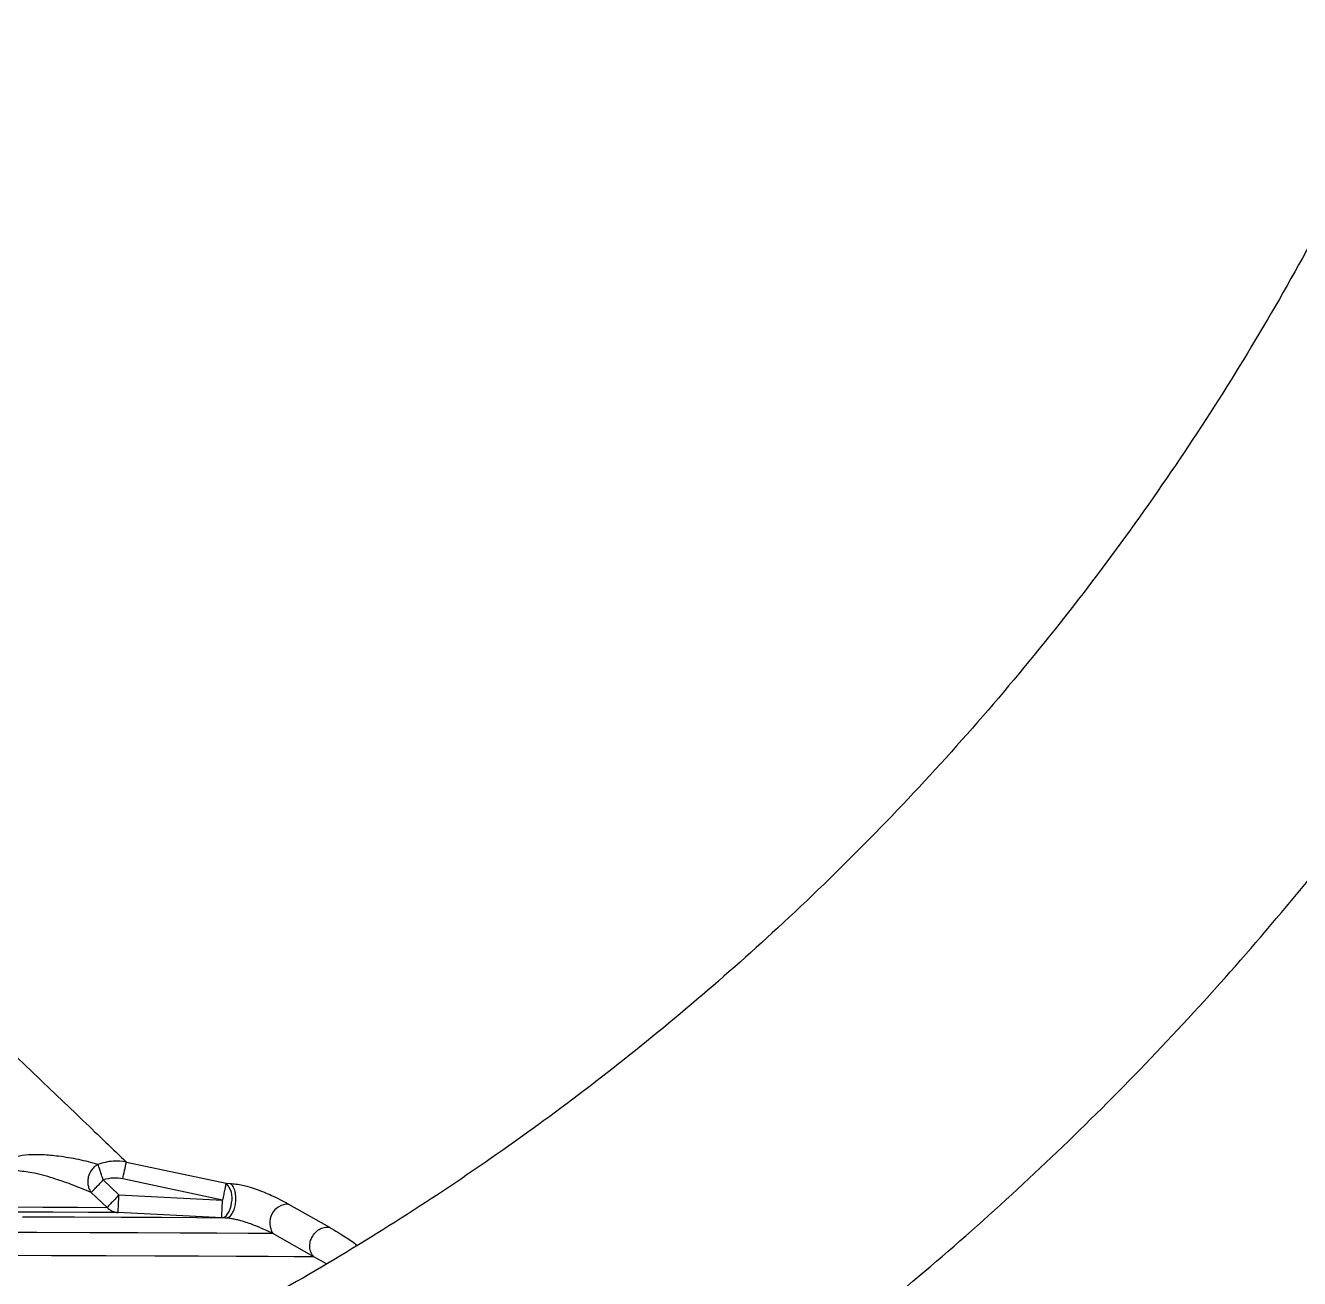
# Model space of a CAD drawing. Header units: millimetres. Extents: x 2028 to 4172, y 863 to 2379.
# Drawn here: x 2947.1 to 3018.9, y 1130.8 to 1201.4 of the extents above; entities that cross this region are included whole.
import ezdxf

# ---------------------------------------------------------------- set-up
doc = ezdxf.new("R2010")
doc.units = ezdxf.units.MM

msp = doc.modelspace()

# ---------------------------------------------------------------- linework, layer by layer
at = {"color": 7, "linetype": 'Continuous', "lineweight": 25}
for p, q in [((2952.766, 1137.33), (2958.387, 1136.139)), ((2951.461, 1136.322), (2952.348, 1135.477)), ((2958.19, 1135.184), (2952.56, 1136.378)), ((2958.387, 1136.139), (2958.619, 1136.125)), ((2951.674, 1134.772), (2950.788, 1135.617)), ((2952.348, 1135.477), (2958.19, 1135.184)), ((2961.91, 1134.962), (2964.223, 1133.655)), ((2958.14, 1134.188), (2952.298, 1134.481)), ((2958.372, 1134.174), (2958.14, 1134.188)), ((2963.339, 1131.978), (2961.032, 1133.295)), ((2964.044, 1131.587), (2963.339, 1131.978))]:
    msp.add_line(p, q, dxfattribs=at)
at = {"color": 7, "linetype": 'Continuous', "lineweight": 25, "flags": 128}
for points in [[(2945.754, 1134.801), (2948.052, 1134.792), (2950.028, 1134.782), (2951.674, 1134.772)], [(2958.14, 1134.188), (2958.233, 1134.201), (2958.325, 1134.245), (2958.412, 1134.319), (2958.493, 1134.421), (2958.564, 1134.547), (2958.623, 1134.693), (2958.668, 1134.854), (2958.699, 1135.027)], [(2952.298, 1134.481), (2950.637, 1134.491), (2948.641, 1134.501), (2946.321, 1134.51)], [(2958.372, 1134.174), (2956.744, 1134.185), (2954.772, 1134.195), (2952.466, 1134.205), (2949.837, 1134.215), (2946.899, 1134.224)], [(2961.032, 1133.295), (2959.617, 1133.306), (2957.868, 1133.316), (2955.793, 1133.326), (2953.402, 1133.336), (2950.706, 1133.345), (2947.717, 1133.354), (2944.449, 1133.363)], [(2963.339, 1131.978), (2962.224, 1131.989), (2960.762, 1132), (2958.96, 1132.011), (2956.826, 1132.021), (2954.37, 1132.031), (2951.604, 1132.04), (2948.541, 1132.049), (2945.194, 1132.058)]]:
    msp.add_lwpolyline(points, dxfattribs=at)
at = {"color": 7, "linetype": 'Continuous', "lineweight": 25}
for centre, radius, start, end in [((2887.461, 1260.837), 75, 250.55137, 332.45778), ((2082.264, 1325.184), 890.541, 347.759661, 347.822332), ((2957.534, 1135.3), 1.197, 346.77793, 44.49537), ((2952.353, 1135.413), 0.933, 223.34923, 266.65686), ((2961.921, 1133.891), 1.071, 90.60321, 213.8212)]:
    msp.add_arc(centre, radius, start, end, dxfattribs=at)
for points, knots in [([(2887.028, 1090.605), (2889.588, 1090.63), (2893.169, 1090.665), (2898.438, 1090.943), (2902.902, 1091.279), (2908.219, 1091.844), (2913.788, 1092.618), (2919.601, 1093.628), (2925.572, 1094.884), (2931.648, 1096.394), (2937.786, 1098.165), (2943.951, 1100.199), (2950.115, 1102.499), (2956.252, 1105.064), (2962.34, 1107.894), (2968.359, 1110.988), (2974.292, 1114.343), (2980.121, 1117.955), (2985.831, 1121.82), (2991.407, 1125.935), (2996.834, 1130.292), (3002.1, 1134.886), (3007.191, 1139.711), (3012.096, 1144.758), (3016.803, 1150.021), (3021.3, 1155.491), (3025.579, 1161.159), (3029.627, 1167.017), (3033.437, 1173.053), (3036.999, 1179.259), (3040.304, 1185.624), (3043.345, 1192.136), (3046.114, 1198.785), (3048.604, 1205.56), (3050.81, 1212.447), (3052.724, 1219.436), (3054.343, 1226.514), (3055.661, 1233.668), (3056.674, 1240.885), (3057.378, 1248.152), (3057.771, 1255.456), (3057.85, 1262.784), (3057.613, 1270.122), (3057.059, 1277.457), (3056.186, 1284.774), (3054.996, 1292.061), (3053.488, 1299.304), (3051.663, 1306.488), (3049.523, 1313.601), (3047.069, 1320.629), (3044.304, 1327.557), (3041.231, 1334.374), (3037.854, 1341.064), (3034.176, 1347.616), (3030.203, 1354.016), (3025.938, 1360.252), (3021.387, 1366.31), (3016.555, 1372.178), (3011.448, 1377.844), (3006.071, 1383.297), (3000.624, 1388.345), (2995.151, 1392.997), (2989.693, 1397.266), (2984.068, 1401.309), (2978.286, 1405.117), (2972.359, 1408.685), (2966.296, 1412.007), (2960.111, 1415.077), (2953.814, 1417.891), (2947.42, 1420.443), (2940.945, 1422.729), (2934.407, 1424.745), (2927.832, 1426.488), (2921.26, 1427.953), (2914.766, 1429.134), (2908.476, 1430.031), (2902.953, 1430.615), (2898.07, 1430.982), (2893.246, 1431.222), (2887.271, 1431.339), (2881.754, 1431.229), (2876.485, 1430.957), (2872.021, 1430.62), (2866.705, 1430.055), (2861.136, 1429.281), (2855.322, 1428.271), (2849.351, 1427.015), (2843.275, 1425.504), (2837.137, 1423.734), (2830.972, 1421.699), (2824.808, 1419.4), (2818.672, 1416.835), (2812.583, 1414.004), (2806.564, 1410.911), (2800.631, 1407.556), (2794.802, 1403.944), (2789.092, 1400.078), (2783.517, 1395.964), (2778.089, 1391.607), (2772.824, 1387.013), (2767.732, 1382.188), (2762.828, 1377.141), (2758.121, 1371.878), (2753.623, 1366.408), (2749.345, 1360.739), (2745.296, 1354.882), (2741.486, 1348.846), (2737.925, 1342.64), (2734.62, 1336.275), (2731.577, 1329.763), (2728.815, 1323.111), (2726.478, 1316.829), (2725.2, 1312.724), (2724.636, 1310.916)], [0, 0, 0, 0, 0.010207, 0.014274, 0.021037, 0.028056, 0.035587, 0.043451, 0.051578, 0.059911, 0.06841, 0.077044, 0.085791, 0.094634, 0.103558, 0.112554, 0.121612, 0.130726, 0.13989, 0.149098, 0.158347, 0.167633, 0.176954, 0.186306, 0.195688, 0.205098, 0.214535, 0.223996, 0.233481, 0.242989, 0.252518, 0.262068, 0.271639, 0.281229, 0.290838, 0.300466, 0.310113, 0.319778, 0.329461, 0.339162, 0.348881, 0.358618, 0.368373, 0.378146, 0.387938, 0.397748, 0.407578, 0.417427, 0.427296, 0.437185, 0.447097, 0.457031, 0.466988, 0.47697, 0.486979, 0.497016, 0.507082, 0.517181, 0.527315, 0.537488, 0.547704, 0.556915, 0.566123, 0.575327, 0.584526, 0.593719, 0.602905, 0.612082, 0.621247, 0.630396, 0.639524, 0.64862, 0.657668, 0.666638, 0.675463, 0.683979, 0.691963, 0.697606, 0.703501, 0.71122, 0.721427, 0.725494, 0.732257, 0.739276, 0.746807, 0.754671, 0.762798, 0.771131, 0.77963, 0.788264, 0.797011, 0.805853, 0.814778, 0.823774, 0.832832, 0.841946, 0.85111, 0.860318, 0.869567, 0.878853, 0.888174, 0.897526, 0.906908, 0.916318, 0.925755, 0.935216, 0.944701, 0.954208, 0.963738, 0.973288, 0.982858, 0.992449, 1, 1, 1, 1]), ([(2952.969, 1219.751), (2951.979, 1218.291), (2949.979, 1215.342), (2946.589, 1211.201), (2942.335, 1206.656), (2937.088, 1201.972), (2930.807, 1197.426), (2924.171, 1193.57), (2917.232, 1190.425), (2910.035, 1187.927), (2905.065, 1186.867), (2902.577, 1186.336)], [0, 0, 0, 0, 0.081068, 0.163764, 0.248401, 0.373155, 0.49798, 0.622694, 0.748359, 0.873986, 1, 1, 1, 1]), ([(3031.758, 1218.877), (3031.457, 1217.815), (3030.521, 1214.51), (3028.614, 1209.059), (3026.056, 1202.531), (3023.171, 1196.12), (3019.986, 1189.832), (3016.498, 1183.683), (3012.713, 1177.687), (3008.637, 1171.858), (3004.274, 1166.209), (2999.63, 1160.754), (2994.711, 1155.504), (2989.702, 1150.648), (2984.647, 1146.176), (2979.589, 1142.078), (2974.36, 1138.204), (2968.973, 1134.562), (2963.437, 1131.159), (2957.764, 1128.001), (2951.967, 1125.094), (2946.059, 1122.443), (2940.056, 1120.054), (2933.973, 1117.932), (2927.834, 1116.079), (2921.667, 1114.501), (2915.522, 1113.202), (2909.514, 1112.19), (2903.947, 1111.479), (2899.101, 1111.034), (2894.631, 1110.756), (2890.726, 1110.618), (2888.127, 1110.609), (2887.079, 1110.605)], [0, 0, 0, 0, 0.017078, 0.053144, 0.089298, 0.125545, 0.161888, 0.198335, 0.23489, 0.271563, 0.308361, 0.345297, 0.382382, 0.419634, 0.453214, 0.486783, 0.520336, 0.55387, 0.58738, 0.62086, 0.654303, 0.687696, 0.721023, 0.754256, 0.787351, 0.820228, 0.85273, 0.884498, 0.914491, 0.939551, 0.959781, 0.98378, 1, 1, 1, 1]), ([(2902.577, 1186.336), (2904.084, 1184.81), (2907.478, 1181.372), (2912.445, 1176.428), (2917.557, 1171.382), (2922.348, 1166.685), (2927.062, 1162.091), (2931.235, 1158.041), (2934.876, 1154.519), (2938.076, 1151.432), (2941.07, 1148.547), (2944.241, 1145.5), (2947.394, 1142.474), (2950.439, 1139.557), (2951.992, 1138.07), (2952.766, 1137.33)], [0, 0, 0, 0, 0.0757261, 0.1705564, 0.2505295, 0.3365418, 0.4190948, 0.5009329, 0.5653066, 0.6262108, 0.6902275, 0.7512636, 0.8351247, 0.9178678, 1, 1, 1, 1]), ([(2951.162, 1137.2), (2950.804, 1137.295), (2950.065, 1137.491), (2949.001, 1137.656), (2948.12, 1137.748), (2947.374, 1137.748), (2946.784, 1137.696), (2946.442, 1137.587), (2946.304, 1137.543)], [0, 0, 0, 0, 0.211483, 0.435358, 0.617749, 0.741818, 0.895297, 1, 1, 1, 1]), ([(2950.788, 1135.617), (2950.413, 1135.771), (2949.701, 1136.063), (2948.575, 1136.443), (2947.505, 1136.75), (2946.854, 1136.81), (2946.569, 1136.836)], [0, 0, 0, 0, 0.264862, 0.502211, 0.782541, 1, 1, 1, 1]), ([(2952.766, 1137.33), (2952.514, 1137.362), (2951.973, 1137.43), (2951.445, 1137.28), (2951.162, 1137.2)], [0, 0, 0, 0, 0.464684, 1, 1, 1, 1]), ([(2951.461, 1136.322), (2951.429, 1136.418), (2951.366, 1136.602), (2951.279, 1136.857), (2951.206, 1137.07), (2951.177, 1137.157), (2951.162, 1137.2)], [0, 0, 0, 0, 0.255681, 0.494023, 0.75113, 1, 1, 1, 1]), ([(2950.788, 1135.617), (2950.811, 1135.641), (2950.86, 1135.691), (2951.018, 1135.857), (2951.224, 1136.073), (2951.38, 1136.237), (2951.461, 1136.322)], [0, 0, 0, 0, 0.243398, 0.499901, 0.738139, 1, 1, 1, 1]), ([(2952.56, 1136.378), (2952.386, 1136.405), (2952.017, 1136.463), (2951.654, 1136.371), (2951.461, 1136.322)], [0, 0, 0, 0, 0.469803, 1, 1, 1, 1]), ([(2958.387, 1136.139), (2958.38, 1136.105), (2958.366, 1136.034), (2958.318, 1135.802), (2958.257, 1135.508), (2958.212, 1135.289), (2958.19, 1135.184)], [0, 0, 0, 0, 0.2428701, 0.5000028, 0.7602532, 1, 1, 1, 1]), ([(2958.372, 1134.174), (2958.437, 1134.186), (2958.569, 1134.21), (2958.744, 1134.414), (2958.868, 1134.694), (2958.936, 1135.01), (2958.951, 1135.344), (2958.904, 1135.678), (2958.792, 1135.973), (2958.677, 1136.075), (2958.619, 1136.125)], [0, 0, 0, 0, 0.1314, 0.263981, 0.388888, 0.49996, 0.611082, 0.736027, 0.868618, 1, 1, 1, 1]), ([(2958.619, 1136.125), (2958.728, 1136.116), (2958.951, 1136.096), (2959.306, 1136.028), (2959.693, 1135.929), (2960.285, 1135.741), (2961.106, 1135.396), (2961.611, 1135.123), (2961.91, 1134.962)], [0, 0, 0, 0, 0.081068, 0.166062, 0.236605, 0.353639, 0.618131, 1, 1, 1, 1]), ([(2952.348, 1135.477), (2952.272, 1135.398), (2952.116, 1135.234), (2951.907, 1135.016), (2951.745, 1134.846), (2951.697, 1134.796), (2951.674, 1134.772)], [0, 0, 0, 0, 0.242676, 0.5, 0.757324, 1, 1, 1, 1]), ([(2952.298, 1134.481), (2952.299, 1134.496), (2952.3, 1134.518), (2952.306, 1134.644), (2952.315, 1134.812), (2952.329, 1135.091), (2952.342, 1135.35), (2952.348, 1135.477)], [0, 0, 0, 0, 0.2399429, 0.3689253, 0.5005939, 0.7534844, 1, 1, 1, 1]), ([(2958.14, 1134.188), (2958.14, 1134.203), (2958.142, 1134.225), (2958.148, 1134.35), (2958.155, 1134.481), (2958.162, 1134.641), (2958.174, 1134.872), (2958.184, 1135.06), (2958.19, 1135.184)], [0, 0, 0, 0, 0.239658, 0.368491, 0.500002, 0.637938, 0.760342, 1, 1, 1, 1]), ([(2961.032, 1133.295), (2960.707, 1133.451), (2960.228, 1133.68), (2959.434, 1133.962), (2958.991, 1134.078), (2958.765, 1134.126), (2958.551, 1134.16), (2958.432, 1134.17), (2958.372, 1134.174)], [0, 0, 0, 0, 0.523638, 0.772851, 0.838297, 0.895125, 0.94736, 1, 1, 1, 1]), ([(2963.339, 1131.978), (2963.28, 1132.059), (2963.162, 1132.22), (2963.098, 1132.526), (2963.124, 1132.828), (2963.227, 1133.103), (2963.396, 1133.344), (2963.632, 1133.538), (2963.922, 1133.661), (2964.123, 1133.657), (2964.223, 1133.655)], [0, 0, 0, 0, 0.130906, 0.261993, 0.386645, 0.5, 0.613355, 0.738007, 0.869094, 1, 1, 1, 1]), ([(2964.223, 1133.655), (2964.543, 1133.462), (2965.221, 1133.053), (2965.579, 1132.787), (2965.767, 1132.646)], [0, 0, 0, 0, 0.473046, 1, 1, 1, 1])]:
    msp.add_open_spline(points, degree=3, knots=knots, dxfattribs=at)
for points in [[(2951.162, 1137.2), (2951.099, 1137.16), (2950.971, 1137.08), (2950.812, 1136.904), (2950.686, 1136.699), (2950.64, 1136.546), (2950.617, 1136.47)], [(2950.617, 1136.47), (2950.604, 1136.392), (2950.577, 1136.236), (2950.6, 1136.005), (2950.666, 1135.791), (2950.747, 1135.675), (2950.788, 1135.617)]]:
    msp.add_open_spline(points, degree=3, dxfattribs=at)

doc.saveas('drawing.dxf')
